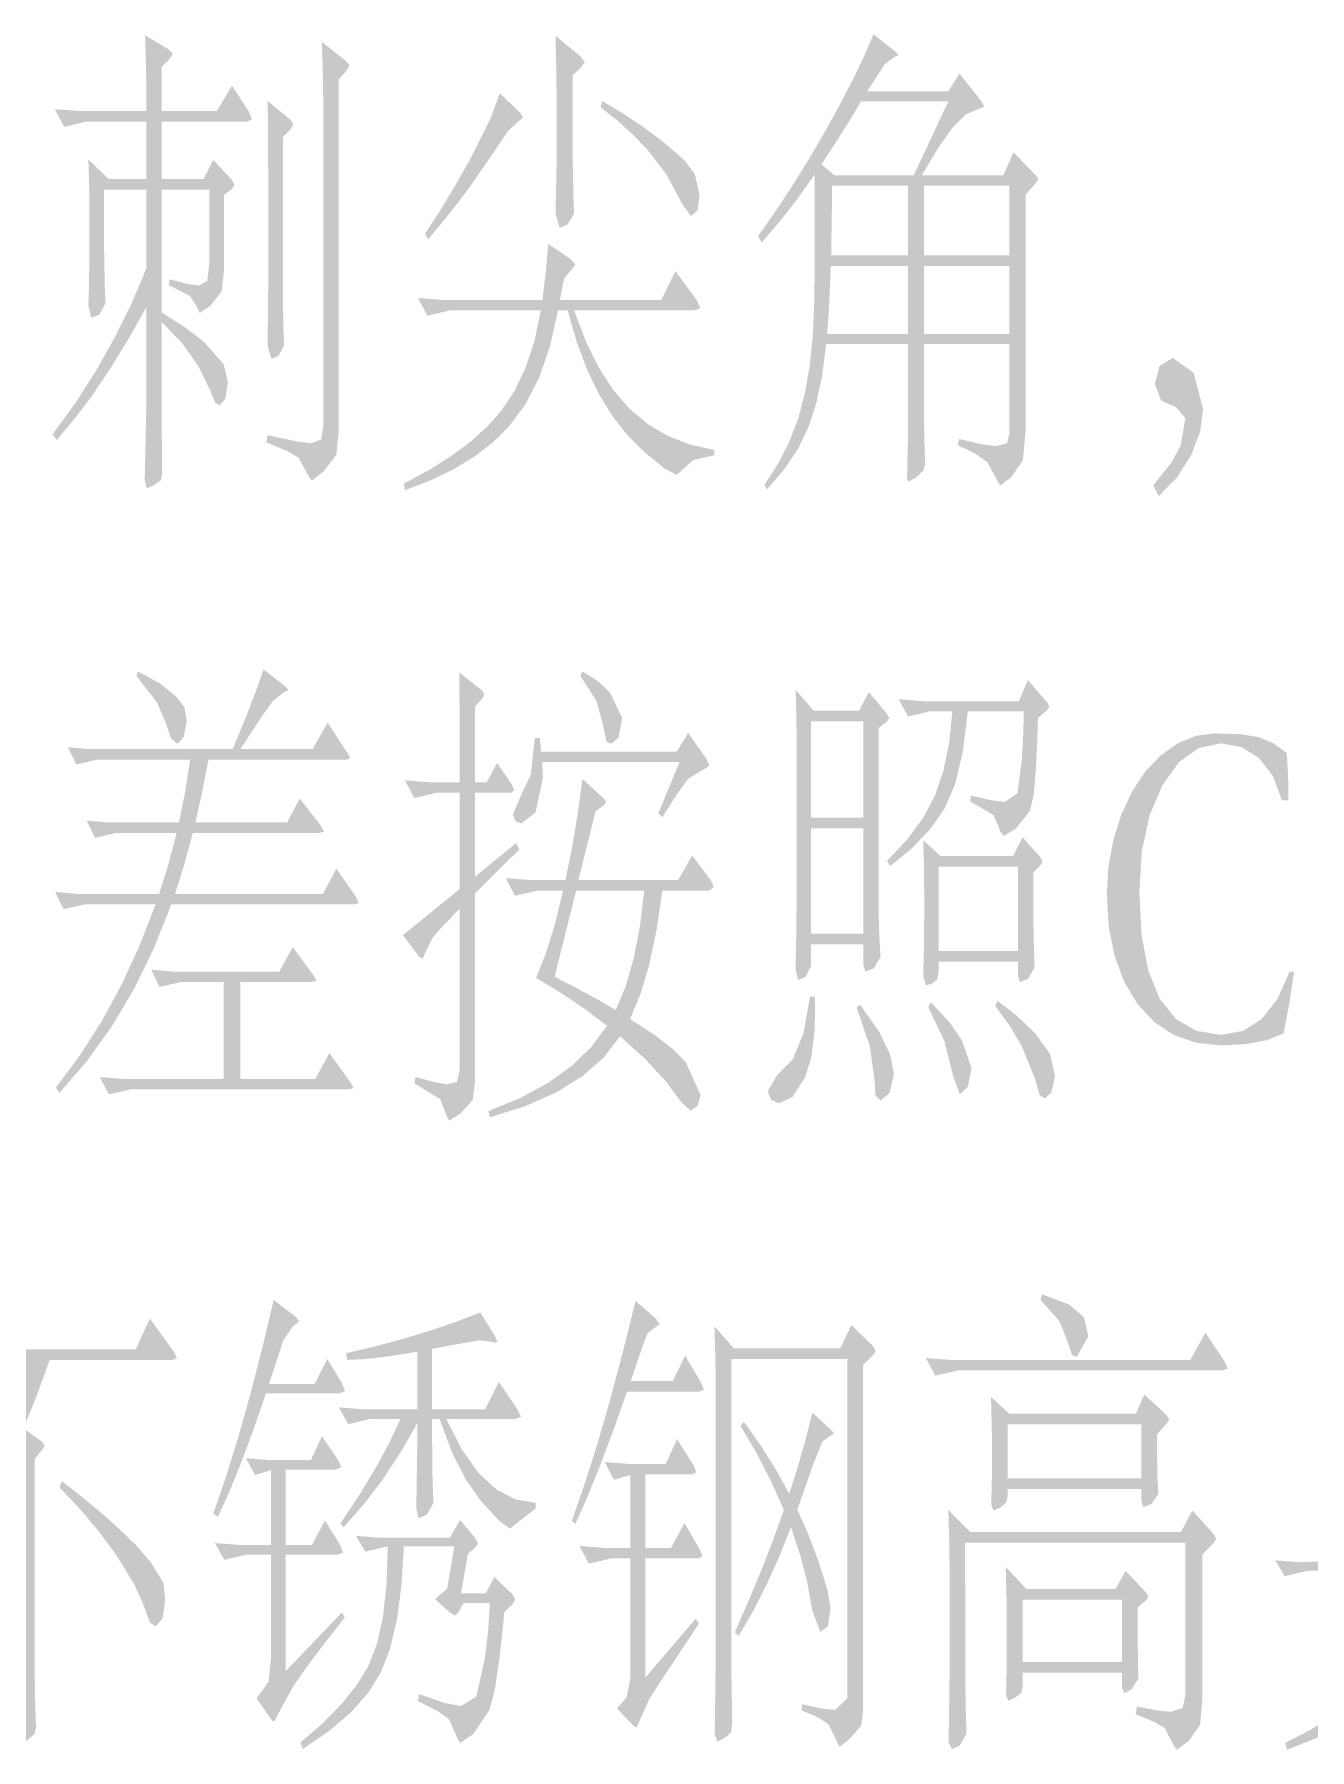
# Model space of a CAD drawing. Header units: millimetres. Extents: x 2819 to 3239, y 1479 to 1776.
# Drawn here: x 2888.68 to 2905.19, y 1546.23 to 1568.44 of the extents above; entities that cross this region are included whole.
import ezdxf

# ---------------------------------------------------------------- set-up
doc = ezdxf.new("R2010")
doc.units = ezdxf.units.MM
doc.layers.add('PDF_实体填充', color=7, linetype='Continuous')

msp = doc.modelspace()

# ---------------------------------------------------------------- hatches: boundary and pattern name
at = {"layer": 'PDF_实体填充', "transparency": 33554559}
h = msp.add_hatch(color=256, dxfattribs=at)
h.paths.add_polyline_path([(2891.454, 1567.442), (2891.493, 1567.343), (2891.441, 1567.312), (2890.324, 1567.312), (2890.324, 1566.567), (2890.867, 1566.567), (2890.993, 1566.815), (2891.232, 1566.561), (2891.271, 1566.492), (2891.232, 1566.436), (2891.132, 1566.362), (2891.132, 1565.381), (2891.102, 1565.114), (2890.958, 1564.928), (2890.819, 1564.834), (2890.78, 1564.915), (2890.693, 1565.052), (2890.415, 1565.195), (2890.428, 1565.269), (2890.663, 1565.209), (2890.802, 1565.188), (2890.915, 1565.244), (2890.941, 1565.462), (2890.941, 1566.43), (2890.324, 1566.43), (2890.324, 1564.841), (2890.64, 1564.639), (2890.876, 1564.456), (2891.128, 1564.17), (2891.184, 1563.94), (2891.15, 1563.723), (2891.08, 1563.636), (2891.019, 1563.667), (2890.963, 1563.81), (2890.803, 1564.14), (2890.59, 1564.442), (2890.324, 1564.717), (2890.325, 1563.462), (2890.332, 1562.754), (2890.315, 1562.667), (2890.228, 1562.605), (2890.132, 1562.562), (2890.106, 1562.667), (2890.126, 1563.608), (2890.128, 1564.909), (2889.89, 1564.487), (2889.654, 1564.103), (2889.422, 1563.759), (2889.193, 1563.455), (2888.968, 1563.189), (2888.911, 1563.257), (2889.205, 1563.663), (2889.473, 1564.082), (2889.716, 1564.513), (2889.935, 1564.956), (2890.128, 1565.412), (2890.128, 1566.43), (2889.58, 1566.43), (2889.58, 1565.667), (2889.589, 1565.151), (2889.598, 1564.959), (2889.52, 1564.81), (2889.411, 1564.772), (2889.376, 1564.934), (2889.385, 1565.188), (2889.389, 1565.673), (2889.389, 1566.238), (2889.386, 1566.533), (2889.376, 1566.821), (2889.641, 1566.567), (2890.128, 1566.567), (2890.128, 1567.312), (2889.354, 1567.312), (2889.063, 1567.244), (2888.941, 1567.473), (2889.259, 1567.449), (2890.128, 1567.449), (2890.128, 1567.542), (2890.124, 1567.969), (2890.111, 1568.43), (2890.411, 1568.25), (2890.471, 1568.188), (2890.415, 1568.107), (2890.324, 1568.02), (2890.324, 1567.449), (2891.041, 1567.449), (2891.236, 1567.778)], flags=0)
h.paths.add_polyline_path([(2892.714, 1567.964), (2892.619, 1567.858), (2892.619, 1563.313), (2892.588, 1562.997), (2892.427, 1562.785), (2892.271, 1562.661), (2892.24, 1562.699), (2892.097, 1562.959), (2891.947, 1563.046), (2891.68, 1563.158), (2891.697, 1563.251), (2892.063, 1563.172), (2892.258, 1563.146), (2892.393, 1563.195), (2892.419, 1563.375), (2892.419, 1567.436), (2892.414, 1567.871), (2892.401, 1568.343), (2892.706, 1568.101), (2892.758, 1568.038)], flags=0)
h.paths.add_polyline_path([(2891.997, 1567.213), (2891.897, 1567.113), (2891.898, 1564.886), (2891.901, 1564.63), (2891.91, 1564.406), (2891.836, 1564.276), (2891.745, 1564.238), (2891.697, 1564.406), (2891.706, 1565.251), (2891.704, 1567.197), (2891.697, 1567.579), (2891.993, 1567.337), (2892.032, 1567.275)], flags=0)
h = msp.add_hatch(color=256, dxfattribs=at)
h.paths.add_polyline_path([(2895.752, 1568.007), (2895.648, 1567.914), (2895.648, 1566.815), (2895.657, 1566.331), (2895.666, 1566.12), (2895.579, 1565.977), (2895.479, 1565.934), (2895.426, 1566.114), (2895.44, 1566.821), (2895.44, 1567.61), (2895.436, 1567.922), (2895.426, 1568.423), (2895.748, 1568.156), (2895.805, 1568.082)], flags=0)
h.paths.add_polyline_path([(2894.97, 1567.424), (2895.005, 1567.362), (2894.935, 1567.306), (2894.809, 1567.188), (2894.592, 1566.866), (2894.411, 1566.603), (2894.266, 1566.399), (2894.048, 1566.115), (2893.775, 1565.785), (2893.736, 1565.859), (2893.94, 1566.174), (2894.139, 1566.505), (2894.336, 1566.853), (2894.574, 1567.329), (2894.705, 1567.678)], flags=0)
h.paths.add_polyline_path([(2896.031, 1567.579), (2896.311, 1567.41), (2896.573, 1567.234), (2896.817, 1567.051), (2897.097, 1566.809), (2897.23, 1566.629), (2897.291, 1566.356), (2897.261, 1566.157), (2897.178, 1566.089), (2897.065, 1566.244), (2896.864, 1566.624), (2896.617, 1566.946), (2896.43, 1567.14), (2896.227, 1567.324), (2896.009, 1567.498)], flags=0)
h.paths.add_polyline_path([(2897.482, 1562.99), (2897.203, 1562.925), (2897.043, 1562.779), (2896.991, 1562.736), (2896.848, 1562.81), (2896.574, 1563.034), (2896.361, 1563.246), (2896.166, 1563.492), (2895.992, 1563.773), (2895.836, 1564.093), (2895.7, 1564.457), (2895.583, 1564.866), (2895.457, 1564.866), (2895.354, 1564.401), (2895.214, 1563.996), (2895.036, 1563.65), (2894.822, 1563.363), (2894.621, 1563.163), (2894.386, 1562.98), (2894.116, 1562.815), (2893.813, 1562.667), (2893.475, 1562.537), (2893.462, 1562.624), (2893.789, 1562.8), (2894.077, 1562.982), (2894.328, 1563.168), (2894.54, 1563.359), (2894.714, 1563.555), (2894.893, 1563.821), (2895.04, 1564.128), (2895.154, 1564.476), (2895.235, 1564.866), (2894.057, 1564.866), (2893.766, 1564.797), (2893.644, 1565.027), (2893.962, 1565.002), (2895.257, 1565.002), (2895.299, 1565.361), (2895.331, 1565.729), (2895.613, 1565.536), (2895.683, 1565.462), (2895.618, 1565.375), (2895.535, 1565.275), (2895.483, 1565.002), (2896.796, 1565.002), (2896.978, 1565.375), (2897.252, 1565.002), (2897.3, 1564.897), (2897.217, 1564.866), (2895.666, 1564.866), (2895.816, 1564.469), (2895.986, 1564.125), (2896.175, 1563.833), (2896.383, 1563.593), (2896.616, 1563.396), (2896.877, 1563.242), (2897.166, 1563.129), (2897.482, 1563.059)], flags=0)
h = msp.add_hatch(color=256, dxfattribs=at)
h.paths.add_polyline_path([(2901.651, 1566.523), (2901.512, 1566.362), (2901.512, 1563.307), (2901.477, 1562.922), (2901.325, 1562.705), (2901.186, 1562.599), (2901.151, 1562.649), (2901.02, 1562.897), (2900.878, 1563), (2900.634, 1563.121), (2900.651, 1563.201), (2900.951, 1563.132), (2901.129, 1563.108), (2901.273, 1563.146), (2901.303, 1563.27), (2901.303, 1564.431), (2900.195, 1564.431), (2900.195, 1563.518), (2900.203, 1563.139), (2900.212, 1562.872), (2900.19, 1562.792), (2900.099, 1562.705), (2899.999, 1562.649), (2899.977, 1562.692), (2899.982, 1562.928), (2899.988, 1563.163), (2899.99, 1564.431), (2898.93, 1564.431), (2898.878, 1564.022), (2898.802, 1563.666), (2898.704, 1563.363), (2898.572, 1563.085), (2898.393, 1562.814), (2898.165, 1562.55), (2898.13, 1562.605), (2898.308, 1562.882), (2898.452, 1563.164), (2898.568, 1563.465), (2898.656, 1563.798), (2898.718, 1564.159), (2898.756, 1564.536), (2898.776, 1564.968), (2898.782, 1565.493), (2898.782, 1566.629), (2898.555, 1566.307), (2898.326, 1566.014), (2898.095, 1565.747), (2898.047, 1565.828), (2898.267, 1566.14), (2898.483, 1566.466), (2898.695, 1566.807), (2898.904, 1567.163), (2899.1, 1567.518), (2899.272, 1567.849), (2899.42, 1568.157), (2899.543, 1568.442), (2899.834, 1568.212), (2899.864, 1568.175), (2899.808, 1568.144), (2899.686, 1568.051), (2899.46, 1567.703), (2900.512, 1567.703), (2900.655, 1567.933), (2900.942, 1567.573), (2900.977, 1567.504), (2900.738, 1567.407), (2900.56, 1567.225), (2900.373, 1566.958), (2900.169, 1566.617), (2901.225, 1566.617), (2901.355, 1566.915), (2901.651, 1566.61), (2901.677, 1566.567)], flags=0)
h.paths.add_polyline_path([(2900.512, 1567.573), (2899.382, 1567.573), (2899.211, 1567.289), (2899.04, 1567.018), (2898.869, 1566.759), (2899.038, 1566.617), (2900.064, 1566.617)], flags=0)
h.paths.add_polyline_path([(2901.303, 1565.58), (2901.303, 1566.48), (2900.195, 1566.48), (2900.195, 1565.58)], flags=0)
h.paths.add_polyline_path([(2899.99, 1565.58), (2899.99, 1566.48), (2899.008, 1566.48), (2898.995, 1565.58)], flags=0)
h.paths.add_polyline_path([(2901.303, 1564.561), (2901.303, 1565.443), (2900.195, 1565.443), (2900.195, 1564.561)], flags=0)
h.paths.add_polyline_path([(2899.99, 1564.561), (2899.99, 1565.443), (2898.991, 1565.443), (2898.968, 1564.931), (2898.943, 1564.561)], flags=0)
for points in [[(2903.163, 1562.599), (2903.402, 1562.896), (2903.52, 1563.115), (2903.581, 1563.468), (2903.463, 1563.611), (2903.268, 1563.698), (2903.185, 1563.916), (2903.246, 1564.145), (2903.42, 1564.251), (2903.689, 1564.058), (2903.811, 1563.586), (2903.773, 1563.299), (2903.659, 1562.997), (2903.477, 1562.708), (2903.237, 1562.463)], [(2904.989, 1556.303), (2904.931, 1555.913), (2904.854, 1555.502), (2904.641, 1555.416), (2904.371, 1555.364), (2904.046, 1555.347), (2903.722, 1555.38), (2903.434, 1555.48), (2903.181, 1555.647), (2902.963, 1555.881), (2902.788, 1556.172), (2902.664, 1556.506), (2902.589, 1556.883), (2902.564, 1557.303), (2902.584, 1557.657), (2902.647, 1558.001), (2902.75, 1558.333), (2902.892, 1558.637), (2903.063, 1558.894), (2903.263, 1559.103), (2903.486, 1559.262), (2903.719, 1559.357), (2903.963, 1559.389), (2904.297, 1559.377), (2904.532, 1559.339), (2904.716, 1559.263), (2904.893, 1559.134), (2904.912, 1558.832), (2904.915, 1558.52), (2904.832, 1558.52), (2904.715, 1558.836), (2904.537, 1559.066), (2904.311, 1559.21), (2904.041, 1559.259), (2903.754, 1559.199), (2903.502, 1559.019), (2903.285, 1558.718), (2903.118, 1558.327), (2903.018, 1557.866), (2902.985, 1557.334), (2903.015, 1556.771), (2903.103, 1556.31), (2903.25, 1555.949), (2903.458, 1555.69), (2903.724, 1555.535), (2904.046, 1555.483), (2904.328, 1555.535), (2904.569, 1555.688), (2904.771, 1555.944), (2904.932, 1556.303)]]:
    msp.add_hatch(color=256, dxfattribs=at).paths.add_polyline_path(points)
h = msp.add_hatch(color=256, dxfattribs=at)
h.paths.add_polyline_path([(2892.84, 1557.272), (2892.879, 1557.191), (2892.81, 1557.172), (2890.45, 1557.172), (2890.225, 1556.606), (2889.968, 1556.078), (2889.678, 1555.59), (2889.356, 1555.142), (2889.002, 1554.732), (2888.955, 1554.8), (2889.263, 1555.213), (2889.547, 1555.657), (2889.805, 1556.131), (2890.038, 1556.636), (2890.245, 1557.172), (2889.32, 1557.172), (2889.055, 1557.11), (2888.946, 1557.334), (2889.233, 1557.309), (2890.293, 1557.309), (2890.408, 1557.677), (2890.519, 1558.097), (2889.728, 1558.097), (2889.463, 1558.035), (2889.354, 1558.259), (2889.641, 1558.234), (2890.55, 1558.234), (2890.631, 1558.636), (2890.693, 1559.047), (2889.485, 1559.047), (2889.22, 1558.985), (2889.111, 1559.209), (2889.398, 1559.184), (2891.245, 1559.184), (2891.417, 1559.602), (2891.55, 1559.946), (2891.645, 1560.215), (2891.928, 1559.997), (2891.967, 1559.948), (2891.91, 1559.923), (2891.758, 1559.799), (2891.609, 1559.586), (2891.345, 1559.184), (2892.28, 1559.184), (2892.475, 1559.526), (2892.736, 1559.128), (2892.766, 1559.066), (2892.714, 1559.047), (2890.932, 1559.047), (2890.848, 1558.624), (2890.763, 1558.234), (2891.949, 1558.234), (2892.114, 1558.545), (2892.384, 1558.197), (2892.427, 1558.116), (2892.358, 1558.097), (2890.728, 1558.097), (2890.614, 1557.674), (2890.498, 1557.309), (2892.414, 1557.309), (2892.588, 1557.638)], flags=0)
h.paths.add_polyline_path([(2890.019, 1560.19), (2890.302, 1560.035), (2890.506, 1559.873), (2890.619, 1559.731), (2890.65, 1559.55), (2890.611, 1559.339), (2890.528, 1559.252), (2890.445, 1559.327), (2890.385, 1559.507), (2890.267, 1559.786), (2889.998, 1560.134)], flags=0)
h.paths.add_polyline_path([(2892.779, 1554.856), (2892.81, 1554.794), (2892.745, 1554.776), (2889.919, 1554.776), (2889.641, 1554.713), (2889.524, 1554.937), (2889.828, 1554.912), (2891.128, 1554.912), (2891.128, 1556.166), (2890.563, 1556.166), (2890.298, 1556.104), (2890.189, 1556.328), (2890.476, 1556.303), (2891.849, 1556.303), (2892.023, 1556.62), (2892.284, 1556.266), (2892.332, 1556.185), (2892.262, 1556.166), (2891.345, 1556.166), (2891.345, 1554.912), (2892.314, 1554.912), (2892.497, 1555.247)], flags=0)
h = msp.add_hatch(color=256, dxfattribs=at)
h.paths.add_polyline_path([(2895.774, 1560.19), (2895.965, 1560.072), (2896.131, 1559.917), (2896.287, 1559.588), (2896.244, 1559.339), (2896.148, 1559.252), (2896.083, 1559.283), (2896.044, 1559.482), (2895.957, 1559.805), (2895.748, 1560.134)], flags=0)
h.paths.add_polyline_path([(2894.383, 1557.532), (2894.914, 1557.967), (2894.957, 1557.886), (2894.383, 1557.315), (2894.383, 1554.875), (2894.353, 1554.639), (2894.196, 1554.465), (2894.049, 1554.372), (2894.018, 1554.428), (2893.931, 1554.651), (2893.597, 1554.856), (2893.614, 1554.937), (2893.877, 1554.867), (2894.023, 1554.844), (2894.149, 1554.875), (2894.183, 1555.024), (2894.183, 1557.116), (2893.962, 1556.887), (2893.836, 1556.744), (2893.744, 1556.558), (2893.705, 1556.471), (2893.662, 1556.495), (2893.449, 1556.775), (2894.183, 1557.371), (2894.183, 1558.619), (2893.888, 1558.619), (2893.597, 1558.551), (2893.475, 1558.78), (2893.792, 1558.756), (2894.183, 1558.756), (2894.182, 1559.841), (2894.179, 1560.178), (2894.475, 1559.942), (2894.501, 1559.892), (2894.483, 1559.848), (2894.383, 1559.737), (2894.383, 1558.756), (2894.535, 1558.756), (2894.67, 1559.004), (2894.857, 1558.731), (2894.892, 1558.65), (2894.844, 1558.619), (2894.383, 1558.619)], flags=0)
h.paths.add_polyline_path([(2897.382, 1559.054), (2897.417, 1558.973), (2897.378, 1558.942), (2897.148, 1558.805), (2897.013, 1558.624), (2896.809, 1558.302), (2896.757, 1558.352), (2897.03, 1559.016), (2895.253, 1559.016), (2895.261, 1558.805), (2895.166, 1558.364), (2894.983, 1558.222), (2894.905, 1558.253), (2894.874, 1558.34), (2894.966, 1558.557), (2895.105, 1558.855), (2895.157, 1559.327), (2895.222, 1559.327), (2895.24, 1559.153), (2896.996, 1559.153), (2897.143, 1559.395)], flags=0)
h.paths.add_polyline_path([(2897.435, 1557.489), (2897.474, 1557.396), (2897.417, 1557.352), (2896.809, 1557.352), (2896.734, 1556.843), (2896.639, 1556.396), (2896.525, 1556.011), (2896.391, 1555.688), (2896.703, 1555.486), (2896.942, 1555.302), (2897.109, 1555.136), (2897.304, 1554.707), (2897.265, 1554.564), (2897.174, 1554.502), (2897.052, 1554.614), (2896.844, 1554.893), (2896.581, 1555.177), (2896.261, 1555.465), (2896.052, 1555.192), (2895.778, 1554.951), (2895.441, 1554.741), (2895.04, 1554.563), (2894.575, 1554.415), (2894.557, 1554.496), (2894.972, 1554.667), (2895.333, 1554.864), (2895.639, 1555.085), (2895.892, 1555.331), (2896.092, 1555.601), (2895.806, 1555.817), (2895.5, 1556.024), (2895.174, 1556.222), (2895.306, 1556.555), (2895.422, 1556.932), (2895.522, 1557.352), (2895.192, 1557.352), (2894.901, 1557.284), (2894.779, 1557.514), (2895.096, 1557.489), (2895.553, 1557.489), (2895.635, 1557.886), (2895.709, 1558.322), (2895.774, 1558.799), (2896.057, 1558.538), (2896.078, 1558.501), (2896.057, 1558.464), (2895.944, 1558.377), (2895.722, 1557.489), (2897.013, 1557.489), (2897.195, 1557.806)], flags=0)
h.paths.add_polyline_path([(2896.574, 1557.352), (2895.692, 1557.352), (2895.413, 1556.235), (2895.681, 1556.099), (2895.945, 1555.956), (2896.205, 1555.806), (2896.334, 1556.115), (2896.438, 1556.475), (2896.518, 1556.888)], flags=0)
h = msp.add_hatch(color=256, dxfattribs=at)
h.paths.add_polyline_path([(2901.79, 1559.687), (2901.672, 1559.588), (2901.664, 1559.297), (2901.646, 1558.923), (2901.616, 1558.583), (2901.568, 1558.383), (2901.386, 1558.153), (2901.229, 1558.06), (2901.194, 1558.104), (2901.094, 1558.333), (2900.794, 1558.507), (2900.803, 1558.582), (2901.075, 1558.521), (2901.246, 1558.501), (2901.407, 1558.613), (2901.464, 1559.047), (2901.481, 1559.366), (2901.49, 1559.675), (2900.764, 1559.675), (2900.699, 1559.148), (2900.598, 1558.725), (2900.46, 1558.408), (2900.278, 1558.149), (2900.044, 1557.903), (2899.76, 1557.669), (2899.717, 1557.737), (2899.979, 1558.013), (2900.186, 1558.295), (2900.338, 1558.582), (2900.446, 1558.896), (2900.522, 1559.261), (2900.564, 1559.675), (2900.282, 1559.675), (2899.99, 1559.606), (2899.869, 1559.83), (2900.186, 1559.805), (2901.425, 1559.805), (2901.542, 1560.078), (2901.79, 1559.793), (2901.82, 1559.731)], flags=0)
h.paths.add_polyline_path([(2899.721, 1559.544), (2899.608, 1559.457), (2899.61, 1557.059), (2899.617, 1556.794), (2899.634, 1556.495), (2899.547, 1556.346), (2899.438, 1556.303), (2899.412, 1556.384), (2899.412, 1556.657), (2898.734, 1556.657), (2898.734, 1556.378), (2898.665, 1556.235), (2898.565, 1556.191), (2898.534, 1556.334), (2898.543, 1556.794), (2898.546, 1557.084), (2898.547, 1559.314), (2898.544, 1559.642), (2898.534, 1559.954), (2898.769, 1559.681), (2899.356, 1559.681), (2899.482, 1559.923), (2899.721, 1559.637), (2899.747, 1559.588)], flags=0)
h.paths.add_polyline_path([(2899.412, 1558.296), (2899.412, 1559.544), (2898.734, 1559.544), (2898.734, 1558.296)], flags=0)
h.paths.add_polyline_path([(2899.412, 1556.794), (2899.412, 1558.16), (2898.734, 1558.16), (2898.734, 1556.794)], flags=0)
h.paths.add_polyline_path([(2901.703, 1557.675), (2901.612, 1557.588), (2901.612, 1556.998), (2901.62, 1556.62), (2901.629, 1556.359), (2901.546, 1556.21), (2901.438, 1556.166), (2901.416, 1556.241), (2901.416, 1556.433), (2900.386, 1556.433), (2900.386, 1556.315), (2900.368, 1556.204), (2900.303, 1556.148), (2900.221, 1556.123), (2900.186, 1556.247), (2900.195, 1556.545), (2900.199, 1556.949), (2900.199, 1557.365), (2900.196, 1557.702), (2900.186, 1558.004), (2900.412, 1557.799), (2901.351, 1557.799), (2901.473, 1558.042), (2901.703, 1557.787), (2901.733, 1557.725)], flags=0)
h.paths.add_polyline_path([(2901.416, 1556.57), (2901.416, 1557.663), (2900.386, 1557.663), (2900.386, 1556.57)], flags=0)
h.paths.add_polyline_path([(2898.786, 1555.98), (2898.782, 1555.546), (2898.738, 1555.196), (2898.656, 1554.931), (2898.494, 1554.679), (2898.313, 1554.595), (2898.213, 1554.645), (2898.174, 1554.757), (2898.295, 1554.962), (2898.493, 1555.16), (2898.635, 1555.5), (2898.721, 1555.98)], flags=0)
h.paths.add_polyline_path([(2901.147, 1555.924), (2901.383, 1555.746), (2901.633, 1555.508), (2901.829, 1555.237), (2901.894, 1554.943), (2901.846, 1554.738), (2901.759, 1554.658), (2901.69, 1554.713), (2901.633, 1554.918), (2901.464, 1555.334), (2901.311, 1555.595), (2901.12, 1555.856)], flags=0)
h.paths.add_polyline_path([(2900.286, 1555.906), (2900.528, 1555.645), (2900.69, 1555.409), (2900.812, 1555.049), (2900.764, 1554.813), (2900.66, 1554.713), (2900.573, 1554.956), (2900.462, 1555.398), (2900.251, 1555.844)], flags=0)
h.paths.add_polyline_path([(2899.369, 1555.875), (2899.613, 1555.529), (2899.759, 1555.229), (2899.808, 1554.974), (2899.751, 1554.732), (2899.638, 1554.633), (2899.569, 1554.695), (2899.556, 1554.9), (2899.498, 1555.327), (2899.325, 1555.837)], flags=0)
h = msp.add_hatch(color=256, dxfattribs=at)
h.paths.add_polyline_path([(2901.725, 1552.124), (2902.081, 1551.988), (2902.268, 1551.826), (2902.325, 1551.578), (2902.172, 1551.311), (2902.112, 1551.336), (2902.077, 1551.454), (2901.952, 1551.773), (2901.707, 1552.05)], flags=0)
h.paths.add_polyline_path([(2904.085, 1551.261), (2904.133, 1551.162), (2904.063, 1551.137), (2900.634, 1551.137), (2900.343, 1551.069), (2900.221, 1551.298), (2900.538, 1551.274), (2903.646, 1551.274), (2903.841, 1551.627)], flags=0)
h.paths.add_polyline_path([(2903.342, 1550.454), (2903.216, 1550.311), (2903.216, 1549.982), (2903.22, 1549.715), (2903.233, 1549.541), (2903.146, 1549.411), (2903.037, 1549.367), (2903.011, 1549.448), (2903.011, 1549.603), (2901.281, 1549.603), (2901.281, 1549.522), (2901.264, 1549.429), (2901.186, 1549.361), (2901.095, 1549.324), (2901.068, 1549.398), (2901.077, 1549.808), (2901.077, 1550.274), (2901.064, 1550.795), (2901.299, 1550.578), (2902.942, 1550.578), (2903.05, 1550.826), (2903.337, 1550.559), (2903.372, 1550.504)], flags=0)
h.paths.add_polyline_path([(2903.011, 1549.74), (2903.011, 1550.441), (2901.281, 1550.441), (2901.281, 1549.74)], flags=0)
h.paths.add_polyline_path([(2903.941, 1548.895), (2903.802, 1548.753), (2903.802, 1546.89), (2903.772, 1546.548), (2903.624, 1546.337), (2903.472, 1546.225), (2903.433, 1546.275), (2903.316, 1546.505), (2903.18, 1546.584), (2902.937, 1546.685), (2902.955, 1546.784), (2903.22, 1546.733), (2903.389, 1546.716), (2903.546, 1546.766), (2903.581, 1546.933), (2903.581, 1548.908), (2900.729, 1548.908), (2900.732, 1547.074), (2900.738, 1546.728), (2900.747, 1546.43), (2900.656, 1546.275), (2900.556, 1546.232), (2900.516, 1546.319), (2900.527, 1547.129), (2900.529, 1548.461), (2900.525, 1548.874), (2900.512, 1549.33), (2900.795, 1549.044), (2903.524, 1549.044), (2903.672, 1549.324), (2903.941, 1549.026), (2903.981, 1548.957)], flags=0)
h.paths.add_polyline_path([(2903.072, 1548.262), (2903.103, 1548.206), (2903.068, 1548.156), (2902.963, 1548.07), (2902.963, 1547.672), (2902.972, 1547.144), (2902.881, 1547.002), (2902.79, 1546.958), (2902.759, 1547.033), (2902.759, 1547.225), (2901.473, 1547.225), (2901.473, 1547.039), (2901.46, 1546.964), (2901.381, 1546.902), (2901.286, 1546.859), (2901.26, 1546.933), (2901.268, 1547.343), (2901.268, 1548.082), (2901.255, 1548.591), (2901.525, 1548.305), (2902.677, 1548.305), (2902.807, 1548.541)], flags=0)
h.paths.add_polyline_path([(2902.759, 1547.362), (2902.759, 1548.169), (2901.473, 1548.169), (2901.473, 1547.362)], flags=0)
h = msp.add_hatch(color=256, dxfattribs=at)
h.paths.add_polyline_path([(2892.658, 1550.975), (2892.701, 1550.87), (2892.619, 1550.839), (2891.676, 1550.839), (2891.508, 1550.353), (2891.348, 1549.925), (2891.197, 1549.555), (2891.054, 1549.243), (2890.993, 1549.28), (2891.157, 1549.757), (2891.317, 1550.272), (2891.473, 1550.826), (2891.626, 1551.418), (2891.776, 1552.05), (2892.062, 1551.832), (2892.106, 1551.77), (2892.019, 1551.702), (2891.897, 1551.522), (2891.832, 1551.314), (2891.715, 1550.963), (2892.306, 1550.963), (2892.471, 1551.286)], flags=0)
h.paths.add_polyline_path([(2895.17, 1549.349), (2894.879, 1549.125), (2894.84, 1549.088), (2894.71, 1549.176), (2894.462, 1549.442), (2894.265, 1549.721), (2894.085, 1550.076), (2893.923, 1550.51), (2893.827, 1550.51), (2893.829, 1549.9), (2893.836, 1549.653), (2893.844, 1549.417), (2893.757, 1549.268), (2893.649, 1549.224), (2893.623, 1549.355), (2893.636, 1550.243), (2893.636, 1550.454), (2893.416, 1550.072), (2893.184, 1549.72), (2892.938, 1549.398), (2892.68, 1549.106), (2892.64, 1549.156), (2892.886, 1549.527), (2893.098, 1549.876), (2893.275, 1550.204), (2893.418, 1550.51), (2893.032, 1550.51), (2892.74, 1550.441), (2892.619, 1550.659), (2892.936, 1550.634), (2893.636, 1550.634), (2893.636, 1551.379), (2893.264, 1551.32), (2892.962, 1551.285), (2892.727, 1551.274), (2892.714, 1551.36), (2893.09, 1551.449), (2893.452, 1551.546), (2893.799, 1551.652), (2894.133, 1551.766), (2894.453, 1551.888), (2894.64, 1551.584), (2894.67, 1551.516), (2894.653, 1551.497), (2894.588, 1551.509), (2894.449, 1551.528), (2894.153, 1551.478), (2893.827, 1551.416), (2893.827, 1550.634), (2894.514, 1550.634), (2894.692, 1550.988), (2894.931, 1550.634), (2894.979, 1550.535), (2894.905, 1550.51), (2894.01, 1550.51), (2894.209, 1550.119), (2894.425, 1549.814), (2894.657, 1549.597), (2894.905, 1549.467), (2895.17, 1549.423)], flags=0)
h.paths.add_polyline_path([(2892.697, 1547.939), (2892.409, 1547.57), (2892.187, 1547.274), (2892.032, 1547.051), (2891.828, 1546.679), (2891.784, 1546.586), (2891.754, 1546.604), (2891.554, 1546.89), (2891.71, 1547.107), (2891.741, 1547.405), (2891.741, 1548.753), (2891.428, 1548.753), (2891.137, 1548.684), (2891.015, 1548.902), (2891.332, 1548.877), (2891.741, 1548.877), (2891.741, 1549.845), (2891.536, 1549.783), (2891.415, 1550.001), (2891.732, 1549.976), (2892.258, 1549.976), (2892.401, 1550.286), (2892.61, 1549.976), (2892.654, 1549.883), (2892.575, 1549.852), (2891.932, 1549.852), (2891.932, 1548.877), (2892.271, 1548.877), (2892.441, 1549.193), (2892.636, 1548.877), (2892.675, 1548.777), (2892.601, 1548.753), (2891.932, 1548.753), (2891.932, 1547.244), (2892.658, 1548.001)], flags=0)
h.paths.add_polyline_path([(2894.875, 1548.231), (2894.905, 1548.169), (2894.866, 1548.107), (2894.762, 1548.007), (2894.744, 1547.813), (2894.701, 1547.418), (2894.64, 1547.003), (2894.57, 1546.741), (2894.362, 1546.43), (2894.192, 1546.312), (2894.157, 1546.368), (2894.044, 1546.623), (2893.897, 1546.727), (2893.645, 1546.853), (2893.658, 1546.946), (2893.995, 1546.829), (2894.201, 1546.79), (2894.401, 1546.915), (2894.509, 1547.405), (2894.554, 1547.771), (2894.575, 1548.125), (2894.236, 1548.125), (2894.162, 1547.995), (2894.123, 1547.964), (2894.066, 1547.995), (2893.866, 1548.175), (2894.023, 1548.312), (2894.114, 1548.858), (2893.462, 1548.858), (2893.43, 1548.347), (2893.371, 1547.905), (2893.283, 1547.533), (2893.166, 1547.231), (2893.005, 1546.969), (2892.782, 1546.714), (2892.496, 1546.469), (2892.149, 1546.232), (2892.123, 1546.319), (2892.416, 1546.572), (2892.661, 1546.823), (2892.858, 1547.072), (2893.006, 1547.318), (2893.114, 1547.598), (2893.191, 1547.948), (2893.238, 1548.368), (2893.253, 1548.858), (2892.962, 1548.79), (2892.84, 1548.995), (2893.158, 1548.97), (2894.057, 1548.97), (2894.188, 1549.2), (2894.37, 1548.988), (2894.423, 1548.895), (2894.375, 1548.833), (2894.292, 1548.765), (2894.201, 1548.25), (2894.522, 1548.25), (2894.635, 1548.461)], flags=0)
h = msp.add_hatch(color=256, dxfattribs=at)
h.paths.add_polyline_path([(2897.309, 1550.982), (2897.348, 1550.889), (2897.291, 1550.864), (2896.352, 1550.864), (2896.175, 1550.363), (2896.005, 1549.911), (2895.841, 1549.506), (2895.683, 1549.15), (2895.635, 1549.187), (2895.8, 1549.659), (2895.966, 1550.18), (2896.131, 1550.75), (2896.296, 1551.369), (2896.461, 1552.037), (2896.726, 1551.808), (2896.774, 1551.739), (2896.618, 1551.621), (2896.548, 1551.435), (2896.4, 1551), (2896.944, 1551), (2897.104, 1551.329)], flags=0)
h.paths.add_polyline_path([(2899.538, 1551.336), (2899.408, 1551.205), (2899.408, 1546.728), (2899.382, 1546.536), (2899.238, 1546.368), (2899.104, 1546.263), (2899.078, 1546.312), (2898.96, 1546.554), (2898.829, 1546.643), (2898.608, 1546.735), (2898.621, 1546.815), (2898.863, 1546.759), (2899.047, 1546.741), (2899.204, 1546.89), (2899.204, 1551.286), (2897.7, 1551.286), (2897.702, 1547.292), (2897.713, 1546.579), (2897.7, 1546.455), (2897.622, 1546.381), (2897.522, 1546.331), (2897.487, 1546.418), (2897.498, 1547.284), (2897.5, 1550.839), (2897.496, 1551.258), (2897.483, 1551.708), (2897.735, 1551.423), (2899.112, 1551.423), (2899.256, 1551.727), (2899.534, 1551.454), (2899.573, 1551.391)], flags=0)
h.paths.add_polyline_path([(2899.008, 1550.355), (2899.03, 1550.317), (2898.969, 1550.28), (2898.882, 1550.218), (2898.752, 1549.895), (2898.655, 1549.613), (2898.556, 1549.336), (2898.696, 1549.023), (2898.839, 1548.641), (2898.949, 1548.287), (2898.986, 1548.057), (2898.952, 1547.821), (2898.852, 1547.753), (2898.747, 1548.038), (2898.688, 1548.381), (2898.597, 1548.737), (2898.474, 1549.106), (2898.319, 1548.718), (2898.154, 1548.354), (2897.98, 1548.013), (2897.795, 1547.697), (2897.748, 1547.747), (2897.932, 1548.169), (2898.1, 1548.574), (2898.25, 1548.961), (2898.382, 1549.33), (2898.216, 1549.702), (2898.029, 1550.064), (2897.822, 1550.417), (2897.865, 1550.473), (2898.085, 1550.162), (2898.28, 1549.852), (2898.452, 1549.541), (2898.558, 1549.873), (2898.658, 1550.223), (2898.752, 1550.59)], flags=0)
h.paths.add_polyline_path([(2897.291, 1548.821), (2897.33, 1548.728), (2897.274, 1548.703), (2896.587, 1548.703), (2896.587, 1547.157), (2897.239, 1547.92), (2897.283, 1547.858), (2896.765, 1547.077), (2896.644, 1546.89), (2896.491, 1546.548), (2896.47, 1546.511), (2896.439, 1546.53), (2896.222, 1546.759), (2896.348, 1546.908), (2896.392, 1547.144), (2896.392, 1548.703), (2896.148, 1548.703), (2895.857, 1548.635), (2895.735, 1548.864), (2896.052, 1548.839), (2896.392, 1548.839), (2896.392, 1549.783), (2896.183, 1549.721), (2896.061, 1549.951), (2896.378, 1549.926), (2896.852, 1549.926), (2897, 1550.249), (2897.213, 1549.907), (2897.248, 1549.821), (2897.196, 1549.79), (2896.587, 1549.79), (2896.587, 1548.839), (2896.922, 1548.839), (2897.096, 1549.162)], flags=0)
h = msp.add_hatch(color=256, dxfattribs=at)
h.paths.add_polyline_path([(2908.644, 1548.784), (2908.683, 1548.697), (2908.627, 1548.672), (2906.997, 1548.61), (2906.897, 1548.138), (2907.149, 1547.971), (2907.382, 1547.801), (2907.597, 1547.629), (2907.873, 1547.387), (2908.084, 1547.169), (2908.31, 1546.846), (2908.353, 1546.617), (2908.318, 1546.424), (2908.249, 1546.35), (2908.171, 1546.399), (2908.049, 1546.648), (2907.855, 1547.008), (2907.588, 1547.368), (2907.372, 1547.602), (2907.13, 1547.823), (2906.862, 1548.032), (2906.684, 1547.613), (2906.455, 1547.249), (2906.176, 1546.939), (2905.925, 1546.734), (2905.628, 1546.547), (2905.286, 1546.377), (2904.898, 1546.225), (2904.872, 1546.312), (2905.201, 1546.483), (2905.498, 1546.663), (2905.761, 1546.852), (2905.991, 1547.049), (2906.189, 1547.256), (2906.396, 1547.538), (2906.566, 1547.857), (2906.698, 1548.212), (2906.793, 1548.604), (2905.159, 1548.541), (2904.867, 1548.473), (2904.746, 1548.678), (2905.063, 1548.653), (2906.815, 1548.728), (2906.86, 1549.121), (2906.9, 1549.649), (2906.934, 1550.312), (2906.962, 1551.11), (2906.984, 1552.043), (2907.367, 1551.758), (2907.397, 1551.714), (2907.367, 1551.671), (2907.219, 1551.528), (2907.183, 1550.784), (2907.144, 1550.133), (2907.103, 1549.574), (2907.06, 1549.108), (2907.014, 1548.734), (2908.162, 1548.784), (2908.366, 1549.156)], flags=0)
h.paths.add_polyline_path([(2905.68, 1551.472), (2905.96, 1551.325), (2906.21, 1551.156), (2906.519, 1550.864), (2906.588, 1550.64), (2906.554, 1550.448), (2906.489, 1550.373), (2906.423, 1550.404), (2906.341, 1550.59), (2906.106, 1550.963), (2905.906, 1551.183), (2905.663, 1551.398)], flags=0)
h.paths.add_polyline_path([(2905.311, 1550.243), (2905.607, 1550.095), (2905.845, 1549.939), (2906.128, 1549.653), (2906.202, 1549.405), (2906.167, 1549.206), (2906.089, 1549.125), (2906.019, 1549.162), (2905.954, 1549.342), (2905.732, 1549.734), (2905.533, 1549.971), (2905.293, 1550.187)], flags=0)
h = msp.add_hatch(color=256, dxfattribs=at)
h.paths.add_polyline_path([(2890.485, 1551.379), (2890.524, 1551.298), (2890.472, 1551.274), (2888.876, 1551.274), (2888.698, 1550.785), (2888.537, 1550.386), (2888.772, 1550.218), (2888.811, 1550.168), (2888.785, 1550.119), (2888.681, 1549.988), (2888.682, 1547.241), (2888.685, 1546.927), (2888.698, 1546.517), (2888.681, 1546.43), (2888.589, 1546.35), (2888.481, 1546.3), (2888.45, 1546.399), (2888.47, 1547.234), (2888.472, 1550.243), (2888.108, 1549.497), (2887.73, 1548.833), (2887.337, 1548.252), (2886.93, 1547.753), (2886.508, 1547.337), (2886.468, 1547.411), (2886.742, 1547.742), (2887.004, 1548.089), (2887.253, 1548.452), (2887.491, 1548.83), (2887.716, 1549.224), (2887.927, 1549.628), (2888.118, 1550.035), (2888.291, 1550.445), (2888.443, 1550.858), (2888.576, 1551.274), (2886.96, 1551.274), (2886.668, 1551.205), (2886.547, 1551.435), (2886.864, 1551.41), (2889.989, 1551.41), (2890.172, 1551.808)], flags=0)
h.paths.add_polyline_path([(2889.033, 1549.703), (2889.312, 1549.484), (2889.554, 1549.283), (2889.759, 1549.1), (2890.006, 1548.861), (2890.185, 1548.653), (2890.35, 1548.38), (2890.372, 1548.163), (2890.337, 1547.927), (2890.25, 1547.821), (2890.172, 1547.871), (2890.102, 1548.07), (2889.973, 1548.364), (2889.733, 1548.753), (2889.52, 1549.042), (2889.277, 1549.332), (2889.002, 1549.622)], flags=0)

doc.saveas('drawing.dxf')
